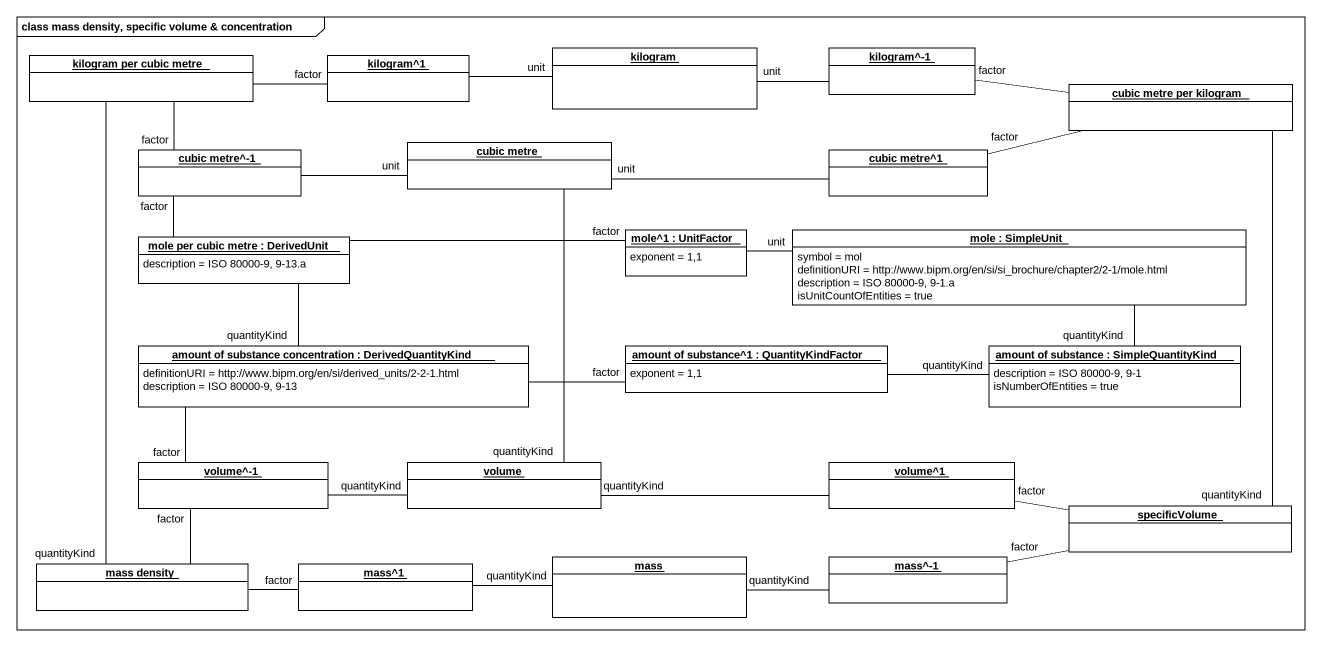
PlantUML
@startuml
mainframe class mass density, specific volume & concentration
hide circle
hide empty members
object "kilogram per cubic metre" as kilogram_per_cubic_metre #FFFFFF
object "kilogram^1" as kilogram_1 #FFFFFF
object kilogram #FFFFFF
object "kilogram^-1" as kilogram_1_2 #FFFFFF
object "cubic metre per kilogram" as cubic_metre_per_kilogram #FFFFFF
object "cubic metre^-1" as cubic_metre_1 #FFFFFF
object "cubic metre" as cubic_metre #FFFFFF
object "cubic metre^1" as cubic_metre_1_2 #FFFFFF
object "mole per cubic metre : DerivedUnit" as mole_per_cubic_metre #FFFFFF {
  description = ISO 80000-9, 9-13.a
}
object "mole^1 : UnitFactor" as mole_1 #FFFFFF {
  exponent = 1,1
}
object "mole : SimpleUnit" as mole #FFFFFF {
  symbol = mol
  definitionURI = http://www.bipm.org/en/si/si_brochure/chapter2/2-1/mole.html
  description = ISO 80000-9, 9-1.a
  isUnitCountOfEntities = true
}
object "amount of substance concentration : DerivedQuantityKind" as amount_of_substance #FFFFFF {
  definitionURI = http://www.bipm.org/en/si/derived_units/2-2-1.html
  description = ISO 80000-9, 9-13
}
object "amount of substance^1 : QuantityKindFactor" as amount_of_substance_1 #FFFFFF {
  exponent = 1,1
}
object "amount of substance : SimpleQuantityKind" as amount_of_substance_2 #FFFFFF {
  description = ISO 80000-9, 9-1
  isNumberOfEntities = true
}
object "volume^-1" as volume_1 #FFFFFF
object volume #FFFFFF
object "volume^1" as volume_1_2 #FFFFFF
object specificVolume #FFFFFF
object "mass density" as mass_density #FFFFFF
object "mass^1" as mass_1 #FFFFFF
object mass #FFFFFF
object "mass^-1" as mass_1_2 #FFFFFF
kilogram_per_cubic_metre -- mass_density : quantityKind
kilogram_1 -left- kilogram_per_cubic_metre : factor
kilogram -left- kilogram_1 : unit
kilogram -right- kilogram_1_2 : unit
kilogram_1_2 -right- cubic_metre_per_kilogram : factor
cubic_metre_per_kilogram -- specificVolume : quantityKind
cubic_metre_1 -up- kilogram_per_cubic_metre : factor
cubic_metre_1 -- mole_per_cubic_metre : factor
cubic_metre -left- cubic_metre_1 : unit
cubic_metre -right- cubic_metre_1_2 : unit
cubic_metre -- volume : quantityKind
cubic_metre_1_2 -right- cubic_metre_per_kilogram : factor
mole_per_cubic_metre -- amount_of_substance : quantityKind
mole_1 -left- mole_per_cubic_metre : factor
mole -left- mole_1 : unit
mole -- amount_of_substance_2 : quantityKind
amount_of_substance_1 -left- amount_of_substance : factor
amount_of_substance_2 -left- amount_of_substance_1 : quantityKind
volume_1 -up- amount_of_substance : factor
volume_1 -- mass_density : factor
volume -left- volume_1 : quantityKind
volume -right- volume_1_2 : quantityKind
volume_1_2 -right- specificVolume : factor
mass_1 -left- mass_density : factor
mass -left- mass_1 : quantityKind
mass -right- mass_1_2 : quantityKind
mass_1_2 -right- specificVolume : factor
@enduml
